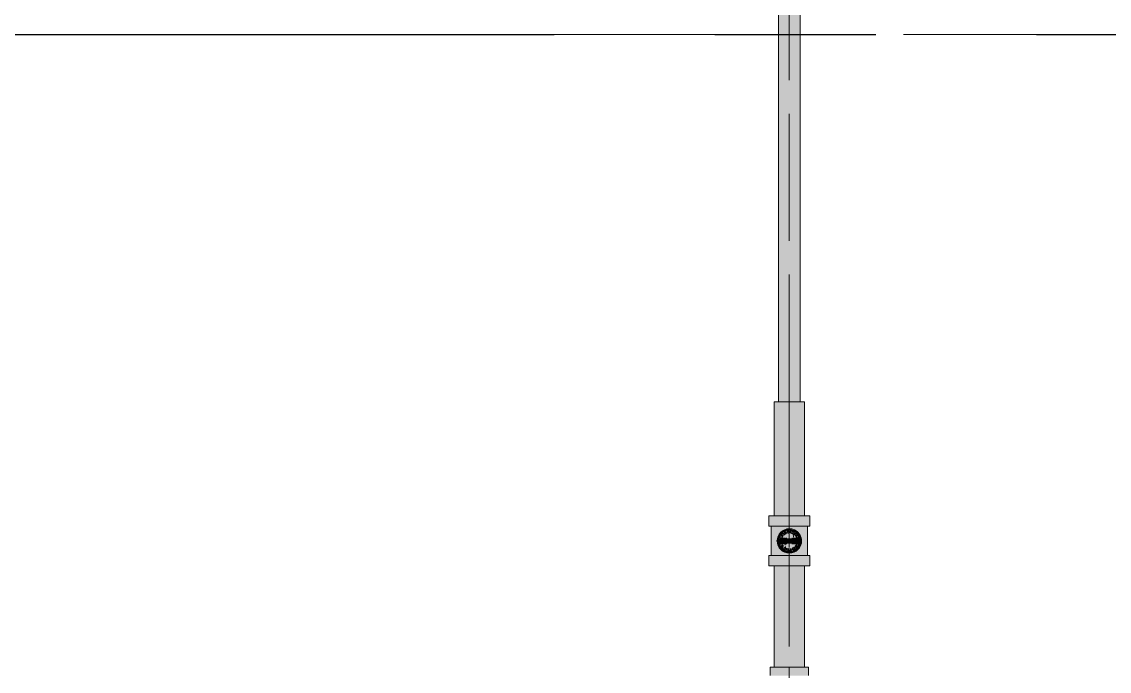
# Model space of a CAD drawing. Header units: millimetres. Extents: x -4000 to 187956, y -58990 to 162485.
# Drawn here: x 52734 to 54882, y 134193 to 135475 of the extents above; entities that cross this region are included whole.
import ezdxf

# ---------------------------------------------------------------- set-up
doc = ezdxf.new("R2010")
doc.units = ezdxf.units.MM
for name, pattern in [('Dash 1_16_', [317.5, 158.75, -158.75]), ('Grid Line', [2222.5, 1270, -317.5, 317.5, -317.5]), ('Grid Line 12_5mm', [2150, 1250, -300, 300, -300])]:
    doc.linetypes.add(name, pattern=pattern)
for name, color, linetype, lineweight in [('F-SPRN', 3, 'Continuous', 9), ('P-PIPE', 3, 'Continuous', 9), ('P-PIPE-CNTR', 3, 'Continuous', 9), ('S-GRID', 1, 'Continuous', 30)]:
    doc.layers.add(name, color=color, linetype=linetype, lineweight=lineweight)

# ---------------------------------------------------------------- blocks, each defined once
blk = doc.blocks.new('CMF2_NHAXUONG_A_rvt-1-FFS - TANG 1')
at = {"layer": 'S-GRID', "linetype": 'Grid Line 12_5mm', "lineweight": 9}
blk.add_line((-824.3, 135450), (183641.1, 135450), dxfattribs=at)
blk = doc.blocks.new('Sprinkler_Up - DN20-V289-FFS - TANG 1')
at = {"layer": 'F-SPRN', "transparency": 33554534}
for points in [[(-13.5, 0), (-3.9, 0.7), (-1.7, 2.9), (-1.2, 3.5), (-0.4, 5.6), (0.6, 4), (1.2, 3.5), (1.7, 2.9), (4.6, 0), (22.2, 0), (17.5, 13.5), (6.9, 21.2), (-6.9, 21.2), (-18, 13.1), (-22.2, 0)], [(0, -21.2), (6.9, -21.2), (18, -13.1), (22.2, 0), (3.9, -0.7), (1.7, -2.9), (1.2, -3.5), (0.6, -4), (-0.6, -4), (-1.2, -3.5), (-1.7, -2.9), (-4.6, 0), (-22.2, 0), (-18, -13.1), (-6.9, -21.2)], [(0, -16.7), (4.3, -16.1), (11.8, -11.8), (16.1, -4.3), (15.3, 5.6), (11.8, 11.8), (8.3, 14.4), (0, 16.7), (-4.3, 16.1), (-11.8, 11.8), (-16.1, 4.3), (-16.1, -4.3), (-11.8, -11.8), (-8.3, -14.4)], [(0, -15.6), (7.8, -13.5), (13.5, -7.8), (15.1, -4), (14.4, 5.6), (13.5, 7.8), (7.8, 13.5), (0, 15.6), (-7.8, 13.5), (-11, 11), (-15.1, 4), (-15.1, -4), (-11, -11), (-7.8, -13.5)], [(-10.9, -5.5), (-10.9, 5.4), (-14.5, 5.4), (-14.5, -5.5)], [(-7.7, -5.5), (-7.7, 5.4), (-10.9, 5.4), (-10.9, -5.5)], [(0, -5.5), (0, 5.4), (-7.7, 5.4), (-7.7, -5.5)], [(0, 0), (5.7, 0), (2.9, 4.9), (-2.9, 4.9), (-5.7, 0)], [(2.9, -4.9), (5.7, 0), (-5.7, 0), (-2.9, -4.9)], [(-4.6, 0), (4.6, 0), (0, 4.6)], [(0, -4.6), (4.6, 0), (-4.6, 0)], [(0, -2.6), (1.3, 0), (-1.8, 0)], [(-1.3, 0), (1.8, 0), (0, 2.6)], [(7.7, -5.5), (7.7, 5.4), (0, 5.4), (0, -5.5)], [(10.9, -5.5), (10.9, 5.4), (7.7, 5.4), (7.7, -5.5)], [(14.5, -5.5), (14.5, 5.4), (10.9, 5.4), (10.9, -5.5)]]:
    blk.add_hatch(color=1, dxfattribs=at).paths.add_polyline_path(points)
at = {"layer": 'F-SPRN', "color": 1}
for p, q in [((-11.5, 5.4), (-14.5, 5.4)), ((-14.5, 5.4), (-11.3, 5.4)), ((-14.5, 5.4), (-14.5, 3.7)), ((-14.5, 3.3), (-14.5, 0)), ((-11.5, 5.4), (-11.5, 4)), ((-10.9, 1.9), (-10.9, 3.6)), ((-10.8, 5.4), (-8, 5.4)), ((-8.1, 5.4), (-10.8, 5.4)), ((-8.1, 5.4), (-8.1, 2.8)), ((-8.1, 2.5), (-8.1, 0.7)), ((-7.7, 4.8), (-7.7, 2.7)), ((-7.7, 4.8), (-7.7, 2.7)), ((-7.7, 2.1), (-7.7, 0.5)), ((-7.7, 2.1), (-7.7, 0.5)), ((-6.7, 5.4), (-4.7, 5.4)), ((-5.8, 3.8), (-5.8, 2.2)), ((-2.1, 0), (-2.1, 0)), ((-2.1, 0), (-2.1, -0.1)), ((0, 2.1), (-0.1, 2.1)), ((2.1, 0), (2.1, 0.1)), ((2.1, 0), (2.1, 0)), ((4.7, 5.4), (6.5, 5.4)), ((7.7, 5.4), (10.8, 5.4)), ((7.7, 5.2), (7.7, 2.7)), ((7.7, 5.2), (7.7, 2.7)), ((7.7, 2.3), (7.7, 0.5)), ((7.7, 2.3), (7.7, 0.5)), ((10.8, 5.4), (8.1, 5.4)), ((8.1, 5.4), (8.1, 2.8)), ((8.1, 2.5), (8.1, 0.4)), ((10.9, 5.4), (14.5, 5.4)), ((10.9, 3.6), (10.9, 0.2)), ((14.5, 5.4), (11.5, 5.4)), ((11.5, 5.4), (11.5, 4)), ((11.5, 3), (11.5, 0.2)), ((14.5, 5.4), (14.5, -5.5)), ((-14.5, -1.3), (-14.5, -3.7)), ((-11.1, -5.5), (-14.5, -5.5)), ((-14.5, -5.5), (-11.5, -5.5)), ((-10.9, -2.6), (-10.9, -1.3)), ((-10.8, -5.5), (-8.1, -5.5)), ((-7.8, -5.5), (-10.8, -5.5)), ((-8.1, -4.2), (-8.1, -5.5)), ((-7.7, -2.7), (-7.7, -4)), ((-7.7, -2.7), (-7.7, -4)), ((-7, -5.5), (-5.8, -5.5)), ((-4.8, -5.5), (-7, -5.5)), ((-5.8, -2.3), (-5.8, -3.8)), ((-2.1, -0.3), (-2, -0.4)), ((-2, -0.4), (-2, -0.5)), ((-2, -0.5), (-2, -0.6)), ((-2, -0.6), (-2, -0.7)), ((-2, -0.7), (-1.9, -0.7)), ((-1.9, -0.7), (-1.9, -0.8)), ((-1.9, -0.8), (-1.9, -0.9)), ((-1.9, -0.9), (-1.8, -1)), ((-1.8, -1), (-1.8, -1.1)), ((-1.8, -1), (-1.8, -1)), ((-1.8, -1.1), (-1.7, -1.2)), ((-1.7, -1.2), (-1.6, -1.3)), ((-1.7, -1.2), (-1.7, -1.2)), ((-1.6, -1.3), (-1.6, -1.4)), ((-1.6, -1.4), (-1.5, -1.4)), ((-1.5, -1.4), (-1.4, -1.5)), ((-1.4, -1.5), (-1.3, -1.6)), ((-1.4, -1.5), (-1.4, -1.5)), ((-1.3, -1.6), (-1.3, -1.7)), ((-1.3, -1.7), (-1.2, -1.7)), ((-1.2, -1.7), (-1.1, -1.7)), ((-1.1, -1.7), (-1.1, -1.8)), ((-1.1, -1.8), (-1, -1.8)), ((-1, -1.8), (-0.9, -1.9)), ((-0.9, -1.9), (-0.8, -1.9)), ((-0.8, -1.9), (-0.7, -2)), ((-0.8, -1.9), (-0.8, -1.9)), ((-0.7, -2), (-0.6, -2)), ((-0.6, -2), (-0.5, -2)), ((-0.5, -2), (-0.4, -2)), ((-0.4, -2), (-0.3, -2.1)), ((-0.4, -2), (-0.4, -2)), ((-0.3, -2.1), (-0.2, -2.1)), ((-0.2, -2.1), (-0.1, -2.1)), ((-0.1, -2.1), (0, -2.1)), ((0, -2.1), (0.1, -2.1)), ((0.1, -2.1), (0.2, -2.1)), ((0.1, -2.1), (0.1, -2.1)), ((0.2, -2.1), (0.3, -2.1)), ((0.3, -2.1), (0.4, -2)), ((0.4, -2), (0.5, -2)), ((0.5, -2), (0.6, -2)), ((0.6, -2), (0.7, -2)), ((0.6, -2), (0.6, -2)), ((0.7, -2), (0.8, -1.9)), ((0.8, -1.9), (0.9, -1.9)), ((0.9, -1.9), (1, -1.8)), ((0.9, -1.9), (0.9, -1.9)), ((1, -1.8), (1.1, -1.8)), ((1.1, -1.8), (1.2, -1.7)), ((1.2, -1.7), (1.3, -1.6)), ((1.2, -1.7), (1.2, -1.7)), ((1.3, -1.6), (1.4, -1.6)), ((1.4, -1.5), (1.5, -1.5)), ((1.4, -1.6), (1.4, -1.5)), ((1.5, -1.4), (1.6, -1.3)), ((1.5, -1.5), (1.5, -1.4)), ((1.6, -1.3), (1.7, -1.2)), ((1.6, -1.3), (1.6, -1.3)), ((1.7, -1.1), (1.8, -1.1)), ((1.7, -1.2), (1.7, -1.1)), ((1.8, -1), (1.9, -0.9)), ((1.8, -1.1), (1.8, -1)), ((1.9, -0.8), (2, -0.7)), ((1.9, -0.8), (1.9, -0.8)), ((1.9, -0.9), (1.9, -0.8)), ((2, -0.4), (2.1, -0.3)), ((2, -0.5), (2, -0.4)), ((2, -0.5), (2, -0.5)), ((2, -0.6), (2, -0.5)), ((2, -0.7), (2, -0.6)), ((2.1, -0.1), (2.1, 0)), ((2.1, -0.2), (2.1, -0.1)), ((2.1, -0.3), (2.1, -0.2)), ((7, -5.5), (4.8, -5.5)), ((5.8, -2.2), (5.8, -3.8)), ((5.8, -5.5), (7, -5.5)), ((7.7, -0.5), (7.7, -2.3)), ((7.7, -0.5), (7.7, -2.3)), ((7.7, -2.7), (7.7, -5.4)), ((7.7, -2.7), (7.7, -5.4)), ((10.8, -5.5), (7.7, -5.5)), ((8.1, -0.4), (8.1, -2.5)), ((8.1, -2.8), (8.1, -5.5)), ((8.1, -5.5), (10.8, -5.5)), ((10.9, -0.2), (10.9, -3.6)), ((14.5, -5.5), (10.9, -5.5)), ((11.5, -0.2), (11.5, -3)), ((11.5, -4), (11.5, -5.5)), ((11.5, -5.5), (14.5, -5.5))]:
    blk.add_line(p, q, dxfattribs=at)
at = {"layer": 'F-SPRN', "color": 1, "flags": 128}
for points in [[(-0.6, 2), (-0.7, 2), (-0.8, 1.9), (-0.9, 1.9), (-0.9, 1.9), (-1, 1.8), (-1.1, 1.8), (-1.2, 1.7), (-1.2, 1.7), (-1.3, 1.6), (-1.4, 1.6), (-1.4, 1.5), (-1.5, 1.5), (-1.5, 1.4), (-1.6, 1.3), (-1.6, 1.3), (-1.7, 1.2), (-1.7, 1.1), (-1.8, 1.1), (-1.8, 1), (-1.9, 0.9), (-1.9, 0.8), (-1.9, 0.8), (-2, 0.7), (-2, 0.6), (-2, 0.5), (-2, 0.5), (-2, 0.4), (-2.1, 0.3), (-2.1, 0.2), (-2.1, 0.1), (-2.1, 0)], [(-0.5, 2), (-0.6, 2), (-0.6, 2)], [(-0.1, 2.1), (-0.1, 2.1), (-0.2, 2.1), (-0.3, 2.1), (-0.4, 2), (-0.5, 2)], [(2.1, 0.1), (2.1, 0.2), (2.1, 0.2), (2.1, 0.3), (2, 0.4), (2, 0.5), (2, 0.6), (2, 0.7), (1.9, 0.7), (1.9, 0.8), (1.9, 0.9), (1.8, 1), (1.8, 1), (1.8, 1.1), (1.7, 1.2), (1.7, 1.2), (1.6, 1.3), (1.6, 1.4), (1.5, 1.4), (1.4, 1.5), (1.4, 1.5), (1.3, 1.6), (1.3, 1.7), (1.2, 1.7), (1.1, 1.7), (1.1, 1.8), (1, 1.8), (0.9, 1.9), (0.8, 1.9), (0.8, 1.9), (0.7, 2), (0.6, 2), (0.5, 2), (0.4, 2), (0.4, 2), (0.3, 2.1), (0.2, 2.1), (0.1, 2.1), (0, 2.1)], [(-2.1, -0.1), (-2.1, -0.2), (-2.1, -0.2), (-2.1, -0.3)]]:
    blk.add_lwpolyline(points, dxfattribs=at)
at = {"layer": 'F-SPRN', "color": 1}
for radius, start, end in [(22.2, 360, 180), (21.9, 99.348, 107.901), (21.9, 90.145, 98.8503), (21.9, 72.5583, 89.4624), (21.9, 165.6773, 179.2615), (21.9, 144.7698, 164.2226), (21.9, 126.6942, 143.2701), (16.7, 167.6802, 180), (16.7, 167.6802, 180), (16.7, 155.3879, 164.9693), (16.7, 155.3879, 164.9693), (15.6, 166.4265, 180), (15.6, 166.4265, 180), (15.6, 158.6068, 165), (15.6, 158.6068, 165), (16.7, 136.7213, 149.931), (16.7, 136.7213, 149.931), (15.6, 150.9409, 156.3845), (15.6, 150.9409, 156.3845), (15.6, 138.4214, 150), (15.6, 138.4214, 150), (21.9, 108.2621, 125.7507), (16.7, 121.4181, 130.5751), (16.7, 121.4181, 130.5751), (15.6, 120.5262, 133.2078), (15.6, 120.5262, 133.2078), (16.7, 106.5995, 120), (16.7, 106.5995, 120), (15.6, 114.4363, 119.9813), (15.6, 114.4363, 119.9813), (4.63, 155.7832, 180), (4.63, 155.7832, 180), (16.7, 96.4143, 105), (16.7, 96.4143, 105), (4.63, 109.0192, 138.2703), (4.63, 109.0192, 138.2703), (15.6, 95.5762, 100.6843), (15.6, 95.5762, 100.6843), (2.56, 109.0192, 168.8278), (2.56, 109.0192, 168.8278), (2.04, 109.0192, 180), (16.7, 83.0684, 90), (16.7, 83.0684, 90), (4.63, 17.9592, 90), (4.63, 17.9592, 90), (3.81, 57.0577, 90), (2.56, 14.5599, 90), (2.56, 14.5599, 90), (2.04, 10.4703, 90), (15.6, 75.573, 80.5892), (15.6, 75.573, 80.5892), (3.81, 16.1605, 43.8358), (15.6, 67.5614, 74.5481), (15.6, 67.5614, 74.5481), (16.7, 60, 75), (16.7, 60, 75), (15.6, 60.0187, 65.5637), (15.6, 60.0187, 65.5637), (21.9, 54.2493, 71.7379), (15.6, 46.7922, 60), (15.6, 46.7922, 60), (16.7, 49.4249, 58.5819), (16.7, 49.4249, 58.5819), (15.6, 30, 41.5786), (15.6, 30, 41.5786), (16.7, 30, 43.2787), (16.7, 30, 43.2787), (21.9, 36.8359, 53.3058), (15.6, 23.6155, 29.5646), (15.6, 23.6155, 29.5646), (15.6, 15, 21.3932), (15.6, 15, 21.3932), (16.7, 15, 24.6121), (16.7, 15, 24.6121), (15.6, 360, 13.6618), (15.6, 0, 13.6618), (16.7, 360, 12.3198), (16.7, 0, 12.3198), (21.9, 36, 36.8359), (21.9, 15.1849, 35.2302), (21.9, 0.7385, 14.3227), (22.2, 180, 360), (21.9, 180.7385, 194.3227), (21.9, 195.1849, 215.2302), (21.9, 216.7299, 233.3058), (16.7, 180, 192.3198), (16.7, 180, 192.3198), (16.7, 195.0307, 204.6121), (16.7, 195.0307, 204.6121), (15.6, 181.9082, 193.6618), (15.6, 181.9082, 193.6618), (15.6, 197.3339, 209.5646), (15.6, 197.3339, 209.5646), (16.7, 210.069, 223.2787), (16.7, 210.069, 223.2787), (15.6, 212.5472, 221.5786), (15.6, 212.5472, 221.5786), (21.9, 234.2493, 251.7379), (16.7, 229.4249, 238.5819), (16.7, 229.4249, 238.5819), (15.6, 233.795, 240), (15.6, 233.795, 240), (16.7, 240, 255), (16.7, 240, 255), (15.6, 240.0187, 254.5481), (15.6, 240.0187, 254.5481), (21.9, 252.5583, 269.4624), (4.63, 197.9592, 0), (4.63, 197.9592, 360), (15.6, 255, 267.64), (15.6, 255, 267.64), (3.81, 196.1605, 360), (2.56, 191.1677, 270), (2.56, 191.1677, 270), (2.04, 190.4703, 270), (16.7, 263.0684, 270), (16.7, 263.0684, 270), (2.04, 270, 0), (2.56, 270, 0), (2.56, 270, 360), (15.6, 275.5762, 280.6843), (15.6, 275.5762, 280.6843), (16.7, 276.4143, 285), (16.7, 276.4143, 285), (21.9, 279.348, 287.901), (16.7, 286.5995, 300), (16.7, 286.5995, 300), (15.6, 294.4363, 299.9813), (15.6, 294.4363, 299.9813), (21.9, 288.2621, 305.7507), (15.6, 300, 313.2078), (15.6, 300, 313.2078), (16.7, 301.4181, 310.5751), (16.7, 301.4181, 310.5751), (15.6, 318.4214, 330), (15.6, 318.4214, 330), (16.7, 316.7213, 330), (16.7, 316.7213, 330), (21.9, 306.6942, 323.1641), (15.6, 330.4354, 345), (15.6, 330.4354, 336.3845), (15.6, 339.6139, 345), (15.6, 346.3382, 360), (15.6, 346.3382, 360), (16.7, 335.3879, 345), (16.7, 335.3879, 345), (16.7, 347.6802, 360), (16.7, 347.6802, 360), (21.9, 323.1641, 324), (21.9, 324.7698, 344.8151), (21.9, 345.6773, 359.2615), (21.9, 270.145, 278.8503)]:
    blk.add_arc((0, 0), radius, start, end, dxfattribs=at)
blk = doc.blocks.new('Steel_Transition_Threaded_HoaPhat - Standard-V296-FFS - TANG 1')
at = {"layer": 'P-PIPE', "lineweight": 13, "transparency": 33554534}
h = blk.add_hatch(color=1, dxfattribs=at)
h.paths.add_polyline_path([(54250, 134427.6), (54255.8, 134428.4), (54261.3, 134430.6), (54267.5, 134436.2), (54269.5, 134438.8), (54271.7, 134444.3), (54272.5, 134450.1), (54271.7, 134455.9), (54267.5, 134464), (54265.9, 134466), (54261.3, 134469.6), (54255.8, 134471.8), (54250, 134472.6), (54244.2, 134471.8), (54238.8, 134469.6), (54234.1, 134466), (54230.5, 134461.3), (54228.2, 134455.7), (54227.5, 134450.1), (54228.3, 134444.3), (54230.5, 134438.8), (54234.1, 134434.2), (54238.8, 134430.6), (54244.2, 134428.4)])
h.paths.add_polyline_path([(54250, 134430), (54244.8, 134430.7), (54240, 134432.7), (54235.8, 134435.9), (54232.6, 134440), (54230.6, 134444.9), (54229.9, 134450.1), (54230.8, 134455.7), (54232.6, 134460.1), (54235.8, 134464.3), (54240, 134467.5), (54244.8, 134469.5), (54250, 134470.2), (54255.2, 134469.5), (54260.1, 134467.5), (54264.2, 134464.3), (54267.5, 134460), (54269.4, 134455.3), (54270.1, 134450.1), (54269.4, 134444.9), (54267.4, 134440), (54264.2, 134435.9), (54260.1, 134432.7), (54255.2, 134430.7)])
for points in [[(54250, 134430), (54250, 134433.7), (54241.8, 134435.9), (54235.8, 134441.9), (54233.6, 134450.1), (54235.8, 134458.3), (54241.8, 134464.3), (54250, 134466.5), (54250, 134470.2), (54244.8, 134469.5), (54240, 134467.5), (54235.8, 134464.3), (54232.6, 134460.1), (54230.6, 134455.3), (54229.9, 134450.1), (54230.6, 134444.9), (54232.6, 134440), (54235.8, 134435.9), (54240, 134432.7), (54244.8, 134430.7)], [(54250, 134431.6), (54254.8, 134432.2), (54259.3, 134434.1), (54263.1, 134437), (54267.5, 134444.3), (54267.9, 134445.3), (54268.5, 134450.1), (54267.5, 134455.9), (54266, 134459.3), (54263.1, 134463.2), (54259.3, 134466.1), (54254.8, 134468), (54250, 134468.6), (54245.2, 134468), (54240.8, 134466.1), (54236.9, 134463.2), (54232.5, 134455.7), (54232.1, 134454.9), (54231.5, 134450.1), (54232.1, 134445.3), (54234, 134440.8), (54236.9, 134437), (54240.8, 134434.1), (54245.2, 134432.2)], [(54250, 134430), (54255.2, 134430.7), (54260.1, 134432.7), (54264.2, 134435.9), (54267.5, 134440.2), (54269.4, 134444.9), (54270.1, 134450.1), (54269.4, 134455.3), (54267.4, 134460.1), (54264.2, 134464.3), (54260.1, 134467.5), (54255.2, 134469.5), (54250, 134470.2), (54250, 134466.5), (54258.2, 134464.3), (54264.2, 134458.3), (54266.4, 134450.1), (54264.2, 134441.9), (54258.2, 134435.9), (54250, 134433.7)]]:
    blk.add_hatch(color=1, dxfattribs=at).paths.add_polyline_path(points)
at = {"layer": 'P-PIPE', "color": 20, "lineweight": 13}
for radius, start, end in [(22.5, 90, 270), (22.5, 90, 150), (20.1, 109.6859, 125.0043), (18.5, 106.819, 120), (18.5, 106.819, 120), (20.1, 100.9975, 105), (18.5, 91.4353, 103.2046), (18.5, 91.4353, 103.2046), (16.4, 96.2132, 104.6042), (20.1, 90.5246, 98.5089), (22.5, 270, 90), (22.5, 270, 90), (18.5, 78.0986, 90), (18.5, 78.0986, 90), (20.1, 75.0607, 87.9279), (18.5, 60, 75), (18.5, 60, 75), (20.1, 54.9957, 75), (22.5, 165.4667, 270), (22.5, 165, 165.4667), (22.5, 150, 165), (20.1, 166.0499, 193.9501), (20.1, 163.6386, 165), (20.1, 150, 162.7449), (18.5, 166.5939, 193.4061), (18.5, 166.5939, 180), (18.5, 180, 193.4061), (18.5, 157.6232, 165), (18.5, 157.6232, 165), (18.5, 195, 202.3768), (18.5, 195, 202.3768), (20.1, 128.8856, 148.1553), (16.4, 180.8106, 191.4533), (16.4, 168.5467, 175.1607), (18.5, 136.4297, 150), (18.5, 136.4297, 150), (16.4, 143.5463, 150), (18.5, 123.4976, 133.2041), (18.5, 123.4976, 133.2041), (16.4, 121.0738, 128.0319), (16.4, 113.4045, 120), (16.4, 107.4657, 111.9681), (16.4, 66.9681, 72.9388), (16.4, 60.5934, 66.5955), (18.5, 46.7959, 56.5024), (18.5, 46.7959, 56.5024), (20.1, 31.8447, 51.1144), (18.5, 30, 43.5703), (18.5, 30, 43.5703), (16.4, 338.0319, 342.8691), (16.4, 351.9681, 0), (16.4, 0, 6.4537), (18.5, 15, 22.3768), (18.5, 18.2803, 22.3768), (18.5, 337.6232, 345), (18.5, 337.6232, 345), (20.1, 29.5641, 30), (20.1, 17.2551, 29.5641), (18.5, 15, 18.2803), (18.5, 346.5939, 13.4061), (18.5, 0, 13.4061), (18.5, 346.5939, 0), (20.1, 346.0499, 13.9501), (20.1, 197.2551, 210), (20.1, 211.8447, 231.1144), (18.5, 210, 223.5703), (18.5, 210, 223.5703), (16.4, 210.6635, 216.4537), (18.5, 226.7959, 236.5024), (18.5, 226.7959, 236.5024), (20.1, 234.9957, 255), (18.5, 240, 255), (18.5, 240, 255), (16.4, 240, 246.5955), (20.1, 255.0607, 267.9279), (18.5, 258.0986, 270), (18.5, 258.0986, 270), (16.4, 264.1652, 268.506), (20.1, 270.5246, 278.5089), (18.5, 271.4353, 283.2046), (18.5, 271.4353, 283.2046), (16.4, 276.2132, 283.9063), (20.1, 280.9975, 285), (16.4, 287.4657, 291.9681), (18.5, 286.819, 300), (18.5, 286.819, 300), (16.4, 293.5463, 300), (20.1, 289.6859, 305.0043), (18.5, 303.4976, 313.2041), (18.5, 303.4976, 313.2041), (20.1, 308.8856, 328.1553), (18.5, 316.4297, 330), (18.5, 316.4297, 330), (20.1, 330, 330.4359), (20.1, 330.4359, 342.7449)]:
    blk.add_arc((54250, 134450.1), radius, start, end, dxfattribs=at)

msp = doc.modelspace()

# ---------------------------------------------------------------- block references
at = {"lineweight": 5}
msp.add_blockref('CMF2_NHAXUONG_A_rvt-1-FFS - TANG 1', (0, 0), dxfattribs=at)

# ---------------------------------------------------------------- next in the draw order: hatches: boundary and pattern name
at = {"layer": 'P-PIPE', "transparency": 33554534}
for points in [[(54250, 134725.1), (54250, 136406.5), (54228.9, 136406.5), (54229.6, 134725.1), (54244.5, 134725.1)], [(54250, 134725.1), (54271.1, 134725.1), (54270.4, 136406.5), (54250, 136406.5), (54250, 135076.2)], [(54228.7, 134499.7), (54250, 134499.7), (54250, 134725.1), (54219.8, 134725.1), (54220.9, 134499.7), (54223.9, 134499.7)], [(54271.3, 134499.7), (54280.2, 134499.7), (54279.1, 134725.1), (54250, 134725.1), (54250, 134499.7), (54265.1, 134499.7)], [(54239.6, 134479.1), (54250, 134479.1), (54250, 134499.7), (54209.8, 134499.7), (54209.8, 134479.1), (54229.9, 134479.1)], [(54250, 134479.1), (54290.2, 134479.1), (54290.2, 134499.7), (54250, 134499.7), (54250, 134492.2)], [(54250, 134421.3), (54250, 134428.9), (54242.6, 134430.3), (54236.3, 134433.9), (54231.7, 134439.4), (54229.2, 134446.3), (54229.9, 134455.7), (54231.7, 134460.7), (54236.4, 134466.2), (54242.6, 134469.9), (54250, 134471.2), (54250, 134479.1), (54214.1, 134479.1), (54214.1, 134421.3), (54247.7, 134421.3)], [(54250, 134426), (54256.2, 134426.8), (54262.1, 134429.2), (54267.5, 134433.6), (54270.9, 134438), (54273.3, 134443.8), (54274.1, 134450.1), (54273.3, 134456.3), (54270.9, 134462.1), (54267.1, 134467.1), (54262.1, 134471), (54256.2, 134473.4), (54250, 134474.2), (54243.8, 134473.4), (54237.9, 134471), (54233, 134467.1), (54229.1, 134462.1), (54226.6, 134455.7), (54225.9, 134450.1), (54226.7, 134443.8), (54229.1, 134438), (54233, 134433), (54237.9, 134429.2), (54243.8, 134426.8)], [(54241.7, 134435.6), (54242.8, 134437.6), (54241.7, 134441.7), (54242.8, 134445.9), (54245.8, 134449), (54257.2, 134454.3), (54258.4, 134458.4), (54257.2, 134462.6), (54255.9, 134464.3), (54250, 134466.8), (54241.7, 134464.6), (54235.5, 134458.4), (54233.3, 134450.1), (54235.5, 134441.7), (54238.2, 134438.3)], [(54250, 134433.4), (54258.4, 134435.6), (54261.8, 134438.3), (54266.1, 134445.8), (54266.1, 134454.4), (54261.8, 134461.9), (54258.4, 134464.6), (54250, 134466.8), (54245.7, 134466.2), (54238.2, 134461.9), (54233.9, 134454.4), (54233.9, 134445.8), (54238.2, 134438.3), (54241.7, 134435.6)], [(54268, 134421.3), (54285.9, 134421.3), (54285.9, 134479.1), (54250, 134479.1), (54250, 134471.2), (54257.4, 134469.9), (54263.7, 134466.2), (54268.3, 134460.7), (54270.8, 134453.8), (54270.8, 134446.3), (54267.5, 134438.5), (54263.7, 134433.9), (54257.4, 134430.3), (54250, 134428.9), (54250, 134421.3), (54267.5, 134421.3)], [(54239.6, 134400.6), (54250, 134400.6), (54250, 134421.3), (54209.8, 134421.3), (54209.8, 134400.6), (54229.9, 134400.6)], [(54290.2, 134400.6), (54290.2, 134421.3), (54250, 134421.3), (54250, 134400.6), (54288.9, 134400.6)], [(54242.2, 134201.1), (54250, 134201.1), (54250, 134400.6), (54219.8, 134400.6), (54220.9, 134201.1), (54234.9, 134201.1)], [(54280.2, 134201.1), (54279.1, 134400.6), (54250, 134400.6), (54250, 134201.1), (54279.1, 134201.1)], [(54250, 134184.3), (54287.7, 134184.3), (54287.7, 134201.1), (54212.4, 134200.2), (54212.4, 134184.3), (54240.3, 134184.3)]]:
    msp.add_hatch(color=1, dxfattribs=at).paths.add_polyline_path(points)

# ---------------------------------------------------------------- next in the draw order: linework, layer by layer
at = {"layer": 'P-PIPE', "color": 20, "lineweight": 13}
for p, q in [((54228.9, 136406.5), (54228.9, 134725.1)), ((54271.1, 134725.1), (54271.1, 136406.5)), ((54219.8, 134725.1), (54219.8, 134499.7)), ((54280.2, 134725.1), (54219.8, 134725.1)), ((54234.9, 134725.1), (54228.9, 134725.1)), ((54280.2, 134499.7), (54280.2, 134725.1)), ((54209.8, 134499.7), (54209.8, 134479.1)), ((54219.6, 134499.7), (54209.8, 134499.7)), ((54250, 134499.7), (54209.8, 134499.7)), ((54219.8, 134499.7), (54220.9, 134499.7)), ((54221.4, 134499.7), (54278.6, 134499.7)), ((54229.9, 134499.7), (54221.5, 134499.7)), ((54239.6, 134499.7), (54229.9, 134499.7)), ((54250, 134499.7), (54239.6, 134499.7)), ((54260.4, 134499.7), (54250, 134499.7)), ((54290.2, 134499.7), (54250, 134499.7)), ((54270.1, 134499.7), (54260.4, 134499.7)), ((54278.5, 134499.7), (54270.1, 134499.7)), ((54279.1, 134499.7), (54280.2, 134499.7)), ((54290.2, 134499.7), (54280.4, 134499.7)), ((54290.2, 134479.1), (54290.2, 134499.7)), ((54209.8, 134479.1), (54213.9, 134479.1)), ((54209.8, 134479.1), (54250, 134479.1)), ((54214.1, 134479.1), (54214.1, 134421.3)), ((54215.3, 134479.1), (54221.5, 134479.1)), ((54218.9, 134479.1), (54215.3, 134479.1)), ((54239.5, 134479.1), (54215.3, 134479.1)), ((54224.6, 134479.1), (54218.9, 134479.1)), ((54221.5, 134479.1), (54229.9, 134479.1)), ((54232.1, 134479.1), (54224.6, 134479.1)), ((54229.9, 134479.1), (54239.6, 134479.1)), ((54239.5, 134479.1), (54232.1, 134479.1)), ((54240.7, 134479.1), (54250, 134479.1)), ((54250, 134479.1), (54240.7, 134479.1)), ((54250, 134479.1), (54240.7, 134479.1)), ((54250, 134479.1), (54259.3, 134479.1)), ((54250, 134479.1), (54290.2, 134479.1)), ((54259.3, 134479.1), (54250, 134479.1)), ((54259.3, 134479.1), (54250, 134479.1)), ((54260.4, 134479.1), (54267.6, 134479.1)), ((54268, 134479.1), (54260.5, 134479.1)), ((54284.7, 134479.1), (54260.5, 134479.1)), ((54268, 134479.1), (54270.1, 134479.1)), ((54275.4, 134479.1), (54268, 134479.1)), ((54270.1, 134479.1), (54278.5, 134479.1)), ((54281.1, 134479.1), (54275.4, 134479.1)), ((54278.5, 134479.1), (54284.7, 134479.1)), ((54284.7, 134479.1), (54281.1, 134479.1)), ((54285.9, 134421.3), (54285.9, 134479.1)), ((54286.1, 134479.1), (54290.2, 134479.1)), ((54209.8, 134421.3), (54209.8, 134400.6)), ((54213.9, 134421.3), (54209.8, 134421.3)), ((54250, 134421.3), (54209.8, 134421.3)), ((54221.5, 134421.3), (54215.3, 134421.3)), ((54215.3, 134421.3), (54218.9, 134421.3)), ((54215.3, 134421.3), (54239.5, 134421.3)), ((54218.9, 134421.3), (54224.6, 134421.3)), ((54229.9, 134421.3), (54221.5, 134421.3)), ((54224.6, 134421.3), (54232.1, 134421.3)), ((54239.6, 134421.3), (54229.9, 134421.3)), ((54232.1, 134421.3), (54239.5, 134421.3)), ((54250, 134421.3), (54240.7, 134421.3)), ((54240.7, 134421.3), (54250, 134421.3)), ((54240.7, 134421.3), (54250, 134421.3)), ((54259.3, 134421.3), (54250, 134421.3)), ((54290.2, 134421.3), (54250, 134421.3)), ((54250, 134421.3), (54259.3, 134421.3)), ((54250, 134421.3), (54259.3, 134421.3)), ((54267.6, 134421.3), (54260.4, 134421.3)), ((54260.5, 134421.3), (54268, 134421.3)), ((54260.5, 134421.3), (54284.7, 134421.3)), ((54270.1, 134421.3), (54268, 134421.3)), ((54268, 134421.3), (54275.4, 134421.3)), ((54278.5, 134421.3), (54270.1, 134421.3)), ((54275.4, 134421.3), (54281.1, 134421.3)), ((54284.7, 134421.3), (54278.5, 134421.3)), ((54281.1, 134421.3), (54284.7, 134421.3)), ((54290.2, 134421.3), (54286.1, 134421.3)), ((54290.2, 134400.6), (54290.2, 134421.3)), ((54209.8, 134400.6), (54219.6, 134400.6)), ((54209.8, 134400.6), (54250, 134400.6)), ((54219.8, 134400.6), (54219.8, 134201.1)), ((54220.9, 134400.6), (54219.8, 134400.6)), ((54278.6, 134400.6), (54221.4, 134400.6)), ((54221.5, 134400.6), (54229.9, 134400.6)), ((54229.9, 134400.6), (54239.6, 134400.6)), ((54239.6, 134400.6), (54250, 134400.6)), ((54250, 134400.6), (54260.4, 134400.6)), ((54250, 134400.6), (54290.2, 134400.6)), ((54260.4, 134400.6), (54270.1, 134400.6)), ((54270.1, 134400.6), (54278.5, 134400.6)), ((54280.2, 134400.6), (54279.1, 134400.6)), ((54280.2, 134201.1), (54280.2, 134400.6)), ((54280.4, 134400.6), (54290.2, 134400.6)), ((54212.4, 134201.1), (54212.4, 134184.3)), ((54287.7, 134201.1), (54212.4, 134201.1)), ((54219.6, 134201.1), (54212.4, 134201.1)), ((54219.8, 134201.1), (54223.2, 134201.1)), ((54223.4, 134201.1), (54220.6, 134201.1)), ((54231.2, 134201.1), (54223.8, 134201.1)), ((54223.9, 134201.1), (54276.1, 134201.1)), ((54240.3, 134201.1), (54231.2, 134201.1)), ((54250, 134201.1), (54240.3, 134201.1)), ((54259.7, 134201.1), (54250, 134201.1)), ((54268.8, 134201.1), (54259.7, 134201.1)), ((54276.2, 134201.1), (54268.8, 134201.1)), ((54279.4, 134201.1), (54276.6, 134201.1)), ((54276.8, 134201.1), (54280.2, 134201.1)), ((54287.7, 134201.1), (54280.4, 134201.1)), ((54287.7, 134184.3), (54287.7, 134201.1))]:
    msp.add_line(p, q, dxfattribs=at)
for radius, start, end in [(24.1, 90, 180), (24.1, 90, 270), (21.1, 126.9789, 135), (21.1, 111.9789, 125.8689), (21.1, 99.731, 105), (21.1, 90, 96.9789), (24.1, 316.627, 90), (24.1, 270, 90), (21.1, 75, 87.7707), (21.1, 62.2293, 71.1321), (21.1, 54.1311, 60), (21.1, 38.1596, 53.0211), (24.1, 180, 270), (21.1, 171.9789, 177.9758), (21.1, 182.0242, 186.9789), (21.1, 165.7378, 171.9292), (21.1, 189.3488, 194.2622), (21.1, 156.9789, 164.505), (21.1, 164.505, 165), (21.1, 141.9789, 146.1637), (21.1, 137.2293, 141.8404), (21.1, 33.8363, 38.0211), (21.1, 25.3987, 33.7963), (21.1, 15, 23.0211), (21.1, 345.7378, 357.9758), (21.1, 2.2548, 12.7707), (21.1, 195, 201.9789), (21.1, 205.3987, 210), (21.1, 218.1596, 231.9789), (21.1, 234.4236, 245.5764), (21.1, 255, 260.6512), (21.1, 264.9275, 270), (24.1, 270, 315), (21.1, 270, 278.0211), (21.1, 279.731, 285), (21.1, 288.8679, 297.7452), (21.1, 300, 305.8689), (21.1, 308.0211, 321.8404), (24.1, 315, 316.627), (21.1, 326.2037, 334.6013), (21.1, 338.0211, 345)]:
    msp.add_arc((54250, 134450.1), radius, start, end, dxfattribs=at)
at = {"layer": 'P-PIPE', "color": 1}
for centre, radius, start, end in [((54250, 134458.4), 8.35, 69.0027, 79.2369), ((54250, 134450.1), 16.7, 170.1108, 177.203), ((54250, 134450.1), 16.7, 182.797, 189.8892), ((54250, 134450.1), 16.7, 190.2154, 195.2487), ((54250, 134450.1), 16.7, 157.579, 164.2722), ((54250, 134441.7), 8.35, 131.0366, 150), ((54250, 134441.7), 8.35, 115.6806, 125.5287), ((54250, 134441.7), 8.35, 100.6842, 111.8703), ((54250, 134441.7), 8.35, 90, 100.6842), ((54250, 134458.4), 8.35, 270, 280.6842), ((54250, 134458.4), 8.35, 50.2727, 60.5692), ((54250, 134458.4), 8.35, 316.3183, 330), ((54250, 134458.4), 8.35, 20.1285, 29.0413), ((54250, 134458.4), 8.35, 8.0385, 17.9918), ((54250, 134458.4), 8.35, 352.2824, 1.6717), ((54250, 134450.1), 16.7, 46.0317, 57.203), ((54250, 134450.1), 16.7, 32.3031, 45.2846), ((54250, 134450.1), 16.7, 23.4069, 31.0974), ((54250, 134450.1), 16.7, 16.9375, 22.421), ((54250, 134450.1), 16.7, 337.2636, 343.0625), ((54250, 134450.1), 16.7, 350.1108, 355.6907), ((54250, 134450.1), 16.7, 231.8726, 237.203), ((54250, 134441.7), 8.35, 172.0327, 181.5407), ((54250, 134441.7), 8.35, 199.9004, 209.0413), ((54250, 134450.1), 16.7, 254.7154, 259.6727), ((54250, 134441.7), 8.35, 249.0027, 259.2369), ((54250, 134450.1), 16.7, 264.6626, 270), ((54250, 134450.1), 16.7, 308.1274, 313.9683), ((54250, 134450.1), 16.7, 314.7154, 320.6908), ((54250, 134450.1), 16.7, 328.9026, 336.686)]:
    msp.add_arc(centre, radius, start, end, dxfattribs=at)
at = {"layer": 'P-PIPE-CNTR', "color": 1, "linetype": 'Dash 1_16_'}
for p, q in [((54250, 134499.7), (54250, 136406.5)), ((54250, 134725.1), (54250, 136406.5)), ((54250, 134725.1), (54250, 134499.7)), ((54250, 134472.6), (54250, 134475.1)), ((54250, 134471.2), (54250, 134472.6)), ((54250, 134468.6), (54250, 134470.2)), ((54250, 134466.8), (54250, 134468.6)), ((54225, 134450.1), (54227.5, 134450.1)), ((54227.8, 134450.1), (54231.5, 134450.1)), ((54231.5, 134450.1), (54233.3, 134450.1)), ((54236.9, 134450.1), (54238.6, 134450.1)), ((54239.1, 134450.1), (54240.4, 134450.1)), ((54240.4, 134450.1), (54242.3, 134450.1)), ((54245.4, 134450.1), (54247.6, 134450.1)), ((54248.7, 134450.1), (54250, 134450.1)), ((54250, 134463.6), (54250, 134465.2)), ((54250, 134459.8), (54250, 134462.6)), ((54250, 134455.7), (54250, 134459.1)), ((54250, 134452.6), (54250, 134454.3)), ((54250, 134450.1), (54250, 134452.1)), ((54250, 134448), (54250, 134450.1)), ((54250, 134450.1), (54251.3, 134450.1)), ((54250, 134445.9), (54250, 134447.5)), ((54252.4, 134450.1), (54254.6, 134450.1)), ((54255.7, 134450.1), (54263.5, 134450.1)), ((54268.5, 134450.1), (54272.2, 134450.1)), ((54272.5, 134450.1), (54275, 134450.1)), ((54250, 134441.1), (54250, 134444.6)), ((54250, 134438.1), (54250, 134440.4)), ((54250, 134435), (54250, 134436.5)), ((54250, 134431.6), (54250, 134433.4)), ((54250, 134430), (54250, 134431.6)), ((54250, 134427.6), (54250, 134428.9)), ((54250, 134425.1), (54250, 134427.6)), ((54250, 134400.6), (54250, 134201.1)), ((54250, 134400.6), (54250, 134201.1))]:
    msp.add_line(p, q, dxfattribs=at)
at = {"layer": 'P-PIPE-CNTR', "color": 20, "lineweight": 13}
for p, q in [((54250, 134474.2), (54250, 134499.7)), ((54250, 134471.2), (54250, 134472.6)), ((54250, 134468.6), (54250, 134470.2)), ((54250, 134466.8), (54250, 134468.6)), ((54250, 134463.6), (54250, 134465.2)), ((54250, 134459.8), (54250, 134462.6)), ((54250, 134456.5), (54250, 134459.1)), ((54250, 134452.6), (54250, 134454.3)), ((54250, 134450.1), (54250, 134452.1)), ((54250, 134448), (54250, 134450.1)), ((54250, 134445.9), (54250, 134447.5)), ((54250, 134441.3), (54250, 134444.6)), ((54250, 134438.1), (54250, 134440.4)), ((54250, 134435), (54250, 134436.5)), ((54250, 134431.6), (54250, 134433.4)), ((54250, 134430), (54250, 134431.6)), ((54250, 134427.6), (54250, 134428.9)), ((54250, 134426), (54250, 134427.6)), ((54250, 134400.6), (54250, 134426)), ((54250, 134201.1), (54250, 134136.8))]:
    msp.add_line(p, q, dxfattribs=at)
at = {"layer": 'S-GRID', "linetype": 'Grid Line'}
msp.add_line((-824.3, 135450), (183641.1, 135450), dxfattribs=at)

# ---------------------------------------------------------------- next in the draw order: block references
at = {"layer": 'F-SPRN', "color": 1}
msp.add_blockref('Sprinkler_Up - DN20-V289-FFS - TANG 1', (54250, 134450.1), dxfattribs=at)
at = {"layer": 'P-PIPE', "color": 20, "lineweight": 13}
msp.add_blockref('Steel_Transition_Threaded_HoaPhat - Standard-V296-FFS - TANG 1', (0, 0), dxfattribs=at)

doc.saveas('drawing.dxf')
